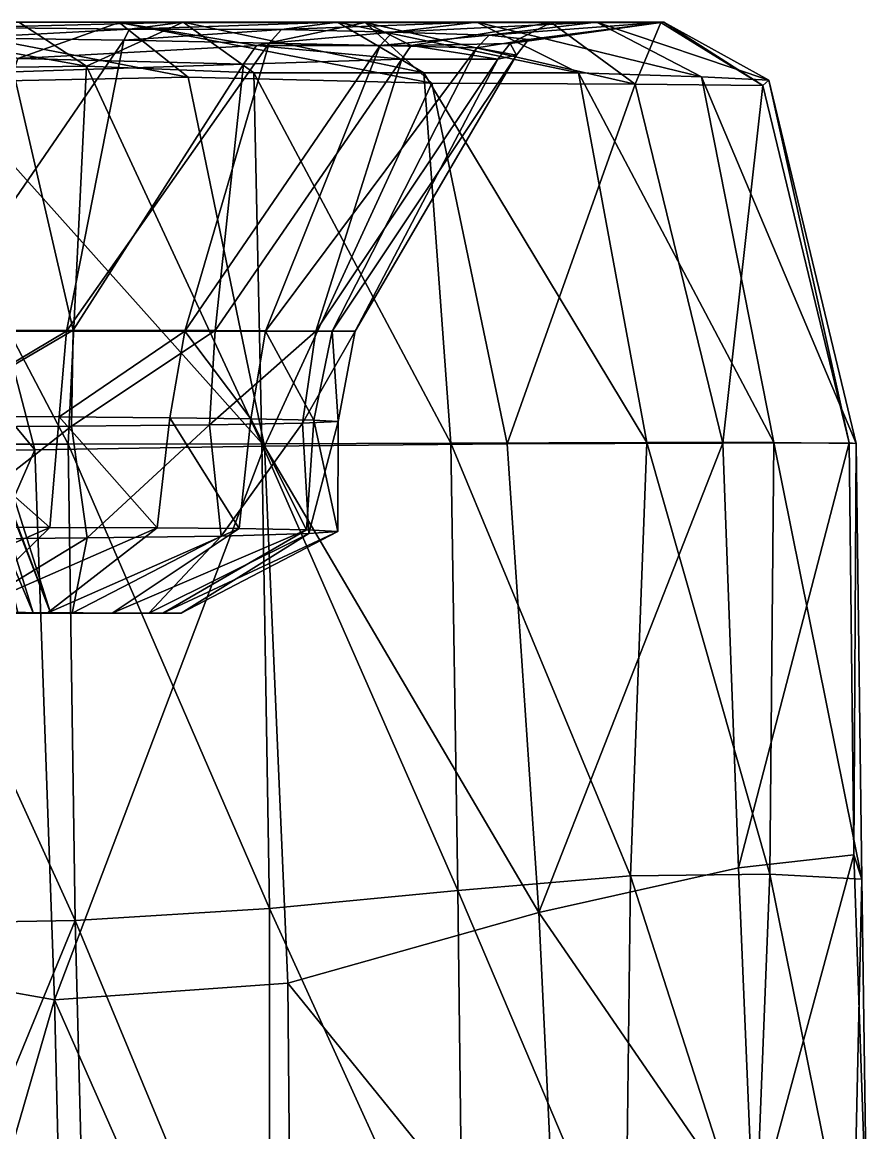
# Model space of a CAD drawing. Extents: x -4.77 to 4.77, y -2.48 to 3.3.
# Drawn here: x -0.8459 to -0.4746, y 2.5023 to 2.9903 of the extents above; entities that cross this region are included whole.
import ezdxf

# ---------------------------------------------------------------- set-up
doc = ezdxf.new("R2010")
doc.units = 0

msp = doc.modelspace()

# ---------------------------------------------------------------- linework, layer by layer
for points in [[(-0.92594, 2.99027, 0.70246), (-0.81772, 2.97097, 0.71007), (-0.84742, 2.99029, 0.66566)], [(-0.92594, 2.99027, -0.70246), (-0.84742, 2.99029, -0.66566), (-0.81772, 2.97097, -0.71007)], [(-0.92594, 2.99027, 0.70246), (-0.9124, 2.96965, 0.75297), (-0.81772, 2.97097, 0.71007)], [(-0.92594, 2.99027, -0.70246), (-0.81772, 2.97097, -0.71007), (-0.9124, 2.96965, -0.75297)], [(-0.89867, 2.99028, -0.31646), (-0.84779, 2.97435, -0.20897), (-0.80337, 2.99025, -0.25134)], [(-0.89867, 2.99028, -0.31646), (-0.77303, 2.96616, -0.29006), (-0.88255, 2.96397, -0.37739)], [(-0.89867, 2.99028, -0.31646), (-0.80337, 2.99025, -0.25134), (-0.77303, 2.96616, -0.29006)], [(-0.89867, 2.99028, 0.31646), (-0.80337, 2.99025, 0.25134), (-0.84779, 2.97435, 0.20897)], [(-0.89867, 2.99028, 0.31646), (-0.88255, 2.96397, 0.37739), (-0.77303, 2.96616, 0.29006)], [(-0.89867, 2.99028, 0.31646), (-0.77303, 2.96616, 0.29006), (-0.80337, 2.99025, 0.25134)], [(-0.87119, 2.98342, 0.60844), (-0.86794, 2.98796, 0.61835), (-0.79872, 2.98728, 0.56906)], [(-0.87119, 2.98342, -0.60844), (-0.79872, 2.98728, -0.56906), (-0.86794, 2.98796, -0.61835)], [(-0.87119, 2.98342, 0.60844), (-0.79872, 2.98728, 0.56906), (-0.80128, 2.98239, 0.56033)], [(-0.87119, 2.98342, -0.60844), (-0.80128, 2.98239, -0.56033), (-0.79872, 2.98728, -0.56906)], [(-0.77521, 2.99029, 0.61971), (-0.86794, 2.98796, 0.61835), (-0.84742, 2.99029, 0.66566)], [(-0.77521, 2.99029, 0.61971), (-0.79872, 2.98728, 0.56906), (-0.86794, 2.98796, 0.61835)], [(-0.77521, 2.99029, -0.61971), (-0.84742, 2.99029, -0.66566), (-0.86794, 2.98796, -0.61835)], [(-0.77521, 2.99029, -0.61971), (-0.86794, 2.98796, -0.61835), (-0.79872, 2.98728, -0.56906)], [(-0.80337, 2.99025, -0.25134), (-0.84779, 2.97435, -0.20897), (-0.74292, 2.98003, -0.12626)], [(-0.80337, 2.99025, 0.25134), (-0.74292, 2.98003, 0.12626), (-0.84779, 2.97435, 0.20897)], [(-0.77521, 2.99029, 0.61971), (-0.84742, 2.99029, 0.66566), (-0.81772, 2.97097, 0.71007)], [(-0.77521, 2.99029, -0.61971), (-0.81772, 2.97097, -0.71007), (-0.84742, 2.99029, -0.66566)], [(-0.77521, 2.99029, 0.61971), (-0.81772, 2.97097, 0.71007), (-0.74411, 2.96808, 0.66329)], [(-0.77521, 2.99029, -0.61971), (-0.74411, 2.96808, -0.66329), (-0.81772, 2.97097, -0.71007)], [(-0.80337, 2.99025, -0.25134), (-0.74292, 2.98003, -0.12626), (-0.69522, 2.99023, -0.16117)], [(-0.80337, 2.99025, -0.25134), (-0.66579, 2.96347, -0.19509), (-0.77303, 2.96616, -0.29006)], [(-0.80337, 2.99025, -0.25134), (-0.69522, 2.99023, -0.16117), (-0.66579, 2.96347, -0.19509)], [(-0.80337, 2.99025, 0.25134), (-0.69522, 2.99023, 0.16117), (-0.74292, 2.98003, 0.12626)], [(-0.80337, 2.99025, 0.25134), (-0.77303, 2.96616, 0.29006), (-0.66579, 2.96347, 0.19509)], [(-0.80337, 2.99025, 0.25134), (-0.66579, 2.96347, 0.19509), (-0.69522, 2.99023, 0.16117)], [(-0.80128, 2.98239, 0.56033), (-0.79872, 2.98728, 0.56906), (-0.73189, 2.98714, 0.50409)], [(-0.80128, 2.98239, -0.56033), (-0.73189, 2.98714, -0.50409), (-0.79872, 2.98728, -0.56906)], [(-0.80128, 2.98239, 0.56033), (-0.73189, 2.98714, 0.50409), (-0.73742, 2.98103, 0.49646)], [(-0.80128, 2.98239, -0.56033), (-0.73742, 2.98103, -0.49646), (-0.73189, 2.98714, -0.50409)], [(-0.70731, 2.99031, 0.55206), (-0.79872, 2.98728, 0.56906), (-0.77521, 2.99029, 0.61971)], [(-0.70731, 2.99031, 0.55206), (-0.73189, 2.98714, 0.50409), (-0.79872, 2.98728, 0.56906)], [(-0.70731, 2.99031, -0.55206), (-0.77521, 2.99029, -0.61971), (-0.79872, 2.98728, -0.56906)], [(-0.70731, 2.99031, -0.55206), (-0.79872, 2.98728, -0.56906), (-0.73189, 2.98714, -0.50409)], [(-0.77521, 2.99029, 0.61971), (-0.66941, 2.96808, 0.59461), (-0.70731, 2.99031, 0.55206)], [(-0.77521, 2.99029, -0.61971), (-0.70731, 2.99031, -0.55206), (-0.66941, 2.96808, -0.59461)], [(-0.77521, 2.99029, 0.61971), (-0.74411, 2.96808, 0.66329), (-0.66941, 2.96808, 0.59461)], [(-0.77521, 2.99029, -0.61971), (-0.66941, 2.96808, -0.59461), (-0.74411, 2.96808, -0.66329)], [(-0.69522, 2.99023, -0.16117), (-0.74292, 2.98003, -0.12626), (-0.67497, 2.98002, -0.02537)], [(-0.69522, 2.99023, 0.16117), (-0.67497, 2.98002, 0.02537), (-0.74292, 2.98003, 0.12626)], [(-0.73742, 2.98103, 0.49646), (-0.73189, 2.98714, 0.50409), (-0.68306, 2.986, 0.43108)], [(-0.73742, 2.98103, -0.49646), (-0.68306, 2.986, -0.43108), (-0.73189, 2.98714, -0.50409)], [(-0.64601, 2.9903, 0.47357), (-0.73189, 2.98714, 0.50409), (-0.70731, 2.99031, 0.55206)], [(-0.64601, 2.9903, -0.47357), (-0.70731, 2.99031, -0.55206), (-0.73189, 2.98714, -0.50409)], [(-0.64601, 2.9903, 0.47357), (-0.68306, 2.986, 0.43108), (-0.73189, 2.98714, 0.50409)], [(-0.64601, 2.9903, -0.47357), (-0.73189, 2.98714, -0.50409), (-0.68306, 2.986, -0.43108)], [(-0.70731, 2.99031, 0.55206), (-0.60131, 2.96802, 0.50371), (-0.64601, 2.9903, 0.47357)], [(-0.70731, 2.99031, 0.55206), (-0.66941, 2.96808, 0.59461), (-0.60131, 2.96802, 0.50371)], [(-0.70731, 2.99031, -0.55206), (-0.64601, 2.9903, -0.47357), (-0.60131, 2.96802, -0.50371)], [(-0.70731, 2.99031, -0.55206), (-0.60131, 2.96802, -0.50371), (-0.66941, 2.96808, -0.59461)], [(-0.69522, 2.99023, -0.16117), (-0.67497, 2.98002, -0.02537), (-0.61331, 2.99023, -0.04236)], [(-0.69522, 2.99023, -0.16117), (-0.5764, 2.9631, -0.06456), (-0.66579, 2.96347, -0.19509)], [(-0.69522, 2.99023, -0.16117), (-0.61331, 2.99023, -0.04236), (-0.5764, 2.9631, -0.06456)], [(-0.69522, 2.99023, 0.16117), (-0.61331, 2.99023, 0.04236), (-0.67497, 2.98002, 0.02537)], [(-0.69522, 2.99023, 0.16117), (-0.66579, 2.96347, 0.19509), (-0.5764, 2.9631, 0.06456)], [(-0.69522, 2.99023, 0.16117), (-0.5764, 2.9631, 0.06456), (-0.61331, 2.99023, 0.04236)], [(-0.59346, 2.9903, 0.3683), (-0.68306, 2.986, 0.43108), (-0.64601, 2.9903, 0.47357)], [(-0.59346, 2.9903, 0.3683), (-0.64057, 2.98466, 0.32922), (-0.68306, 2.986, 0.43108)], [(-0.59346, 2.9903, -0.3683), (-0.64601, 2.9903, -0.47357), (-0.68306, 2.986, -0.43108)], [(-0.59346, 2.9903, -0.3683), (-0.68306, 2.986, -0.43108), (-0.64057, 2.98466, -0.32922)], [(-0.61331, 2.99023, -0.04236), (-0.67497, 2.98002, -0.02537), (-0.63145, 2.9809, 0.10346)], [(-0.61331, 2.99023, 0.04236), (-0.63145, 2.9809, -0.10346), (-0.67497, 2.98002, 0.02537)], [(-0.64601, 2.9903, 0.47357), (-0.54731, 2.96625, 0.39011), (-0.59346, 2.9903, 0.3683)], [(-0.64601, 2.9903, 0.47357), (-0.60131, 2.96802, 0.50371), (-0.54731, 2.96625, 0.39011)], [(-0.64601, 2.9903, -0.47357), (-0.59346, 2.9903, -0.3683), (-0.54731, 2.96625, -0.39011)], [(-0.64601, 2.9903, -0.47357), (-0.54731, 2.96625, -0.39011), (-0.60131, 2.96802, -0.50371)], [(-0.56378, 2.99028, 0.24792), (-0.64057, 2.98466, 0.32922), (-0.59346, 2.9903, 0.3683)], [(-0.56378, 2.99028, -0.24792), (-0.59346, 2.9903, -0.3683), (-0.64057, 2.98466, -0.32922)], [(-0.56378, 2.99028, 0.24792), (-0.62332, 2.98266, 0.22208), (-0.64057, 2.98466, 0.32922)], [(-0.56378, 2.99028, -0.24792), (-0.64057, 2.98466, -0.32922), (-0.62332, 2.98266, -0.22208)], [(-0.61331, 2.99023, -0.04236), (-0.63145, 2.9809, 0.10346), (-0.56518, 2.99024, 0.11295)], [(-0.56518, 2.99024, 0.11295), (-0.63145, 2.9809, 0.10346), (-0.62332, 2.98266, 0.22208)], [(-0.61331, 2.99023, 0.04236), (-0.56518, 2.99024, -0.11295), (-0.63145, 2.9809, -0.10346)], [(-0.56518, 2.99024, -0.11295), (-0.62332, 2.98266, -0.22208), (-0.63145, 2.9809, -0.10346)], [(-0.56518, 2.99024, 0.11295), (-0.62332, 2.98266, 0.22208), (-0.56378, 2.99028, 0.24792)], [(-0.56518, 2.99024, -0.11295), (-0.56378, 2.99028, -0.24792), (-0.62332, 2.98266, -0.22208)], [(-0.56518, 2.99024, 0.11295), (-0.5764, 2.9631, -0.06456), (-0.61331, 2.99023, -0.04236)], [(-0.56518, 2.99024, -0.11295), (-0.61331, 2.99023, 0.04236), (-0.5764, 2.9631, 0.06456)], [(-0.59346, 2.9903, 0.3683), (-0.51771, 2.96478, 0.25743), (-0.56378, 2.99028, 0.24792)], [(-0.59346, 2.9903, 0.3683), (-0.54731, 2.96625, 0.39011), (-0.51771, 2.96478, 0.25743)], [(-0.59346, 2.9903, -0.3683), (-0.56378, 2.99028, -0.24792), (-0.51771, 2.96478, -0.25743)], [(-0.59346, 2.9903, -0.3683), (-0.51771, 2.96478, -0.25743), (-0.54731, 2.96625, -0.39011)], [(-0.56518, 2.99024, 0.11295), (-0.52038, 2.96247, 0.11166), (-0.5764, 2.9631, -0.06456)], [(-0.56518, 2.99024, -0.11295), (-0.5764, 2.9631, 0.06456), (-0.52038, 2.96247, -0.11166)], [(-0.56378, 2.99028, 0.24792), (-0.52038, 2.96247, 0.11166), (-0.56518, 2.99024, 0.11295)], [(-0.56378, 2.99028, -0.24792), (-0.56518, 2.99024, -0.11295), (-0.52038, 2.96247, -0.11166)], [(-0.56378, 2.99028, 0.24792), (-0.51771, 2.96478, 0.25743), (-0.52038, 2.96247, 0.11166)], [(-0.56378, 2.99028, -0.24792), (-0.52038, 2.96247, -0.11166), (-0.51771, 2.96478, -0.25743)], [(-0.80128, 2.98239, 0.56033), (-0.88907, 2.85462, 0.52914), (-0.87119, 2.98342, 0.60844)], [(-0.80128, 2.98239, -0.56033), (-0.87119, 2.98342, -0.60844), (-0.88907, 2.85462, -0.52914)], [(-0.80128, 2.98239, 0.56033), (-0.82646, 2.85462, 0.48065), (-0.88907, 2.85462, 0.52914)], [(-0.80128, 2.98239, -0.56033), (-0.88907, 2.85462, -0.52914), (-0.82646, 2.85462, -0.48065)], [(-0.73742, 2.98103, 0.49646), (-0.82646, 2.85462, 0.48065), (-0.80128, 2.98239, 0.56033)], [(-0.73742, 2.98103, -0.49646), (-0.80128, 2.98239, -0.56033), (-0.82646, 2.85462, -0.48065)], [(-0.73742, 2.98103, 0.49646), (-0.68306, 2.986, 0.43108), (-0.6885, 2.98002, 0.42594)], [(-0.73742, 2.98103, -0.49646), (-0.6885, 2.98002, -0.42594), (-0.68306, 2.986, -0.43108)], [(-0.6885, 2.98002, 0.42594), (-0.68306, 2.986, 0.43108), (-0.64057, 2.98466, 0.32922)], [(-0.6885, 2.98002, -0.42594), (-0.64057, 2.98466, -0.32922), (-0.68306, 2.986, -0.43108)], [(-0.6885, 2.98002, 0.42594), (-0.64057, 2.98466, 0.32922), (-0.64612, 2.97906, 0.32743)], [(-0.6885, 2.98002, -0.42594), (-0.64612, 2.97906, -0.32743), (-0.64057, 2.98466, -0.32922)], [(-0.64612, 2.97906, 0.32743), (-0.64057, 2.98466, 0.32922), (-0.62332, 2.98266, 0.22208)], [(-0.64612, 2.97906, -0.32743), (-0.62332, 2.98266, -0.22208), (-0.64057, 2.98466, -0.32922)], [(-0.64612, 2.97906, 0.32743), (-0.62332, 2.98266, 0.22208), (-0.62856, 2.97583, 0.2194)], [(-0.64612, 2.97906, -0.32743), (-0.62856, 2.97583, -0.2194), (-0.62332, 2.98266, -0.22208)], [(-0.62856, 2.97583, 0.2194), (-0.62332, 2.98266, 0.22208), (-0.63145, 2.9809, 0.10346)], [(-0.62856, 2.97583, -0.2194), (-0.63145, 2.9809, -0.10346), (-0.62332, 2.98266, -0.22208)], [(-0.74869, 2.97182, -0.12595), (-0.74292, 2.98003, -0.12626), (-0.84779, 2.97435, -0.20897)], [(-0.74869, 2.97182, 0.12595), (-0.84779, 2.97435, 0.20897), (-0.74292, 2.98003, 0.12626)], [(-0.73742, 2.98103, 0.49646), (-0.77448, 2.85462, 0.42055), (-0.82646, 2.85462, 0.48065)], [(-0.73742, 2.98103, -0.49646), (-0.82646, 2.85462, -0.48065), (-0.77448, 2.85462, -0.42055)], [(-0.6885, 2.98002, 0.42594), (-0.77448, 2.85462, 0.42055), (-0.73742, 2.98103, 0.49646)], [(-0.6885, 2.98002, -0.42594), (-0.73742, 2.98103, -0.49646), (-0.77448, 2.85462, -0.42055)], [(-0.6885, 2.98002, 0.42594), (-0.73894, 2.85462, 0.35997), (-0.77448, 2.85462, 0.42055)], [(-0.6885, 2.98002, -0.42594), (-0.77448, 2.85462, -0.42055), (-0.73894, 2.85462, -0.35997)], [(-0.679, 2.97405, -0.02517), (-0.74292, 2.98003, -0.12626), (-0.74869, 2.97182, -0.12595)], [(-0.679, 2.97405, 0.02517), (-0.74869, 2.97182, 0.12595), (-0.74292, 2.98003, 0.12626)], [(-0.679, 2.97405, -0.02517), (-0.67497, 2.98002, -0.02537), (-0.74292, 2.98003, -0.12626)], [(-0.679, 2.97405, 0.02517), (-0.74292, 2.98003, 0.12626), (-0.67497, 2.98002, 0.02537)], [(-0.64612, 2.97906, 0.32743), (-0.73894, 2.85462, 0.35997), (-0.6885, 2.98002, 0.42594)], [(-0.64612, 2.97906, -0.32743), (-0.6885, 2.98002, -0.42594), (-0.73894, 2.85462, -0.35997)], [(-0.64612, 2.97906, 0.32743), (-0.70961, 2.85461, 0.2759), (-0.73894, 2.85462, 0.35997)], [(-0.64612, 2.97906, -0.32743), (-0.73894, 2.85462, -0.35997), (-0.70961, 2.85461, -0.2759)], [(-0.62856, 2.97583, 0.2194), (-0.70961, 2.85461, 0.2759), (-0.64612, 2.97906, 0.32743)], [(-0.62856, 2.97583, -0.2194), (-0.64612, 2.97906, -0.32743), (-0.70961, 2.85461, -0.2759)], [(-0.63683, 2.97405, 0.10103), (-0.67497, 2.98002, -0.02537), (-0.679, 2.97405, -0.02517)], [(-0.63683, 2.97405, -0.10103), (-0.679, 2.97405, 0.02517), (-0.67497, 2.98002, 0.02537)], [(-0.63683, 2.97405, 0.10103), (-0.63145, 2.9809, 0.10346), (-0.67497, 2.98002, -0.02537)], [(-0.63683, 2.97405, -0.10103), (-0.67497, 2.98002, 0.02537), (-0.63145, 2.9809, -0.10346)], [(-0.62856, 2.97583, 0.2194), (-0.63145, 2.9809, 0.10346), (-0.63683, 2.97405, 0.10103)], [(-0.62856, 2.97583, -0.2194), (-0.63683, 2.97405, -0.10103), (-0.63145, 2.9809, -0.10346)], [(-0.74869, 2.97182, -0.12595), (-0.84779, 2.97435, -0.20897), (-0.8498, 2.96845, -0.20731)], [(-0.74869, 2.97182, 0.12595), (-0.8498, 2.96845, 0.20731), (-0.84779, 2.97435, 0.20897)], [(-0.74869, 2.97182, -0.12595), (-0.76111, 2.85489, -0.02272), (-0.679, 2.97405, -0.02517)], [(-0.679, 2.97405, -0.02517), (-0.76111, 2.85489, -0.02272), (-0.71686, 2.85461, 0.07281)], [(-0.74869, 2.97182, 0.12595), (-0.679, 2.97405, 0.02517), (-0.76111, 2.85489, 0.02272)], [(-0.679, 2.97405, 0.02517), (-0.71686, 2.85461, -0.07281), (-0.76111, 2.85489, 0.02272)], [(-0.679, 2.97405, -0.02517), (-0.71686, 2.85461, 0.07281), (-0.63683, 2.97405, 0.10103)], [(-0.63683, 2.97405, 0.10103), (-0.71686, 2.85461, 0.07281), (-0.69957, 2.85461, 0.17613)], [(-0.679, 2.97405, 0.02517), (-0.63683, 2.97405, -0.10103), (-0.71686, 2.85461, -0.07281)], [(-0.63683, 2.97405, -0.10103), (-0.69957, 2.85461, -0.17613), (-0.71686, 2.85461, -0.07281)], [(-0.62856, 2.97583, 0.2194), (-0.69957, 2.85461, 0.17613), (-0.70961, 2.85461, 0.2759)], [(-0.62856, 2.97583, -0.2194), (-0.70961, 2.85461, -0.2759), (-0.69957, 2.85461, -0.17613)], [(-0.63683, 2.97405, 0.10103), (-0.69957, 2.85461, 0.17613), (-0.62856, 2.97583, 0.2194)], [(-0.63683, 2.97405, -0.10103), (-0.62856, 2.97583, -0.2194), (-0.69957, 2.85461, -0.17613)], [(-0.82567, 2.80493, 0.7622), (-0.9124, 2.96965, 0.75297), (-0.91808, 2.80488, 0.7989)], [(-0.82567, 2.80493, -0.7622), (-0.91808, 2.80488, -0.7989), (-0.9124, 2.96965, -0.75297)], [(-0.82567, 2.80493, 0.7622), (-0.81772, 2.97097, 0.71007), (-0.9124, 2.96965, 0.75297)], [(-0.82567, 2.80493, -0.7622), (-0.9124, 2.96965, -0.75297), (-0.81772, 2.97097, -0.71007)], [(-0.8498, 2.96845, -0.20731), (-0.90164, 2.85462, -0.15736), (-0.82346, 2.85493, -0.099)], [(-0.8498, 2.96845, 0.20731), (-0.82346, 2.85493, 0.099), (-0.90164, 2.85462, 0.15736)], [(-0.8498, 2.96845, -0.20731), (-0.82346, 2.85493, -0.099), (-0.74869, 2.97182, -0.12595)], [(-0.8498, 2.96845, 0.20731), (-0.74869, 2.97182, 0.12595), (-0.82346, 2.85493, 0.099)], [(-0.74052, 2.80507, 0.71156), (-0.81772, 2.97097, 0.71007), (-0.82567, 2.80493, 0.7622)], [(-0.74052, 2.80507, -0.71156), (-0.82567, 2.80493, -0.7622), (-0.81772, 2.97097, -0.71007)], [(-0.74869, 2.97182, -0.12595), (-0.82346, 2.85493, -0.099), (-0.76111, 2.85489, -0.02272)], [(-0.74869, 2.97182, 0.12595), (-0.76111, 2.85489, 0.02272), (-0.82346, 2.85493, 0.099)], [(-0.74052, 2.80507, 0.71156), (-0.74411, 2.96808, 0.66329), (-0.81772, 2.97097, 0.71007)], [(-0.74052, 2.80507, -0.71156), (-0.81772, 2.97097, -0.71007), (-0.74411, 2.96808, -0.66329)], [(-0.65751, 2.80532, 0.64129), (-0.74411, 2.96808, 0.66329), (-0.74052, 2.80507, 0.71156)], [(-0.65751, 2.80532, 0.64129), (-0.66941, 2.96808, 0.59461), (-0.74411, 2.96808, 0.66329)], [(-0.65751, 2.80532, -0.64129), (-0.74052, 2.80507, -0.71156), (-0.74411, 2.96808, -0.66329)], [(-0.65751, 2.80532, -0.64129), (-0.74411, 2.96808, -0.66329), (-0.66941, 2.96808, -0.59461)], [(-0.57132, 2.80569, 0.53266), (-0.66941, 2.96808, 0.59461), (-0.65751, 2.80532, 0.64129)], [(-0.57132, 2.80569, 0.53266), (-0.60131, 2.96802, 0.50371), (-0.66941, 2.96808, 0.59461)], [(-0.57132, 2.80569, -0.53266), (-0.65751, 2.80532, -0.64129), (-0.66941, 2.96808, -0.59461)], [(-0.57132, 2.80569, -0.53266), (-0.66941, 2.96808, -0.59461), (-0.60131, 2.96802, -0.50371)], [(-0.51553, 2.80559, 0.42004), (-0.60131, 2.96802, 0.50371), (-0.57132, 2.80569, 0.53266)], [(-0.51553, 2.80559, 0.42004), (-0.54731, 2.96625, 0.39011), (-0.60131, 2.96802, 0.50371)], [(-0.51553, 2.80559, -0.42004), (-0.57132, 2.80569, -0.53266), (-0.60131, 2.96802, -0.50371)], [(-0.51553, 2.80559, -0.42004), (-0.60131, 2.96802, -0.50371), (-0.54731, 2.96625, -0.39011)], [(-0.84045, 2.8024, -0.42442), (-0.97182, 2.9614, -0.43608), (-0.88255, 2.96397, -0.37739)], [(-0.84045, 2.8024, 0.42442), (-0.88255, 2.96397, 0.37739), (-0.97182, 2.9614, 0.43608)], [(-0.88255, 2.96397, -0.37739), (-0.77303, 2.96616, -0.29006), (-0.73946, 2.80405, -0.32282)], [(-0.88255, 2.96397, 0.37739), (-0.73946, 2.80405, 0.32282), (-0.77303, 2.96616, 0.29006)], [(-0.88255, 2.96397, -0.37739), (-0.73946, 2.80405, -0.32282), (-0.84045, 2.8024, -0.42442)], [(-0.88255, 2.96397, 0.37739), (-0.84045, 2.8024, 0.42442), (-0.73946, 2.80405, 0.32282)], [(-0.73946, 2.80405, -0.32282), (-0.77303, 2.96616, -0.29006), (-0.66579, 2.96347, -0.19509)], [(-0.73946, 2.80405, 0.32282), (-0.66579, 2.96347, 0.19509), (-0.77303, 2.96616, 0.29006)], [(-0.73946, 2.80405, -0.32282), (-0.66579, 2.96347, -0.19509), (-0.63273, 2.80509, -0.21647)], [(-0.73946, 2.80405, 0.32282), (-0.63273, 2.80509, 0.21647), (-0.66579, 2.96347, 0.19509)], [(-0.63273, 2.80509, -0.21647), (-0.66579, 2.96347, -0.19509), (-0.5764, 2.9631, -0.06456)], [(-0.63273, 2.80509, 0.21647), (-0.5764, 2.9631, 0.06456), (-0.66579, 2.96347, 0.19509)], [(-0.63273, 2.80509, -0.21647), (-0.5764, 2.9631, -0.06456), (-0.53787, 2.80531, -0.07387)], [(-0.63273, 2.80509, 0.21647), (-0.53787, 2.80531, 0.07387), (-0.5764, 2.9631, 0.06456)], [(-0.53787, 2.80531, -0.07387), (-0.5764, 2.9631, -0.06456), (-0.52038, 2.96247, 0.11166)], [(-0.53787, 2.80531, 0.07387), (-0.52038, 2.96247, -0.11166), (-0.5764, 2.9631, 0.06456)], [(-0.47931, 2.80525, 0.26932), (-0.54731, 2.96625, 0.39011), (-0.51553, 2.80559, 0.42004)], [(-0.47931, 2.80525, 0.26932), (-0.51771, 2.96478, 0.25743), (-0.54731, 2.96625, 0.39011)], [(-0.47931, 2.80525, -0.26932), (-0.51553, 2.80559, -0.42004), (-0.54731, 2.96625, -0.39011)], [(-0.47931, 2.80525, -0.26932), (-0.54731, 2.96625, -0.39011), (-0.51771, 2.96478, -0.25743)], [(-0.53787, 2.80531, -0.07387), (-0.52038, 2.96247, 0.11166), (-0.48229, 2.80552, 0.10639)], [(-0.53787, 2.80531, 0.07387), (-0.48229, 2.80552, -0.10639), (-0.52038, 2.96247, -0.11166)], [(-0.48229, 2.80552, 0.10639), (-0.52038, 2.96247, 0.11166), (-0.51771, 2.96478, 0.25743)], [(-0.48229, 2.80552, -0.10639), (-0.51771, 2.96478, -0.25743), (-0.52038, 2.96247, -0.11166)], [(-0.48229, 2.80552, 0.10639), (-0.51771, 2.96478, 0.25743), (-0.47931, 2.80525, 0.26932)], [(-0.48229, 2.80552, -0.10639), (-0.47931, 2.80525, -0.26932), (-0.51771, 2.96478, -0.25743)], [(-0.84045, 2.8024, -0.42442), (-0.93737, 2.80087, -0.51023), (-0.97182, 2.9614, -0.43608)], [(-0.84045, 2.8024, 0.42442), (-0.97182, 2.9614, 0.43608), (-0.93737, 2.80087, 0.51023)], [(-0.89631, 2.81233, -0.1448), (-0.82346, 2.85493, -0.099), (-0.90164, 2.85462, -0.15736)], [(-0.89631, 2.81233, 0.1448), (-0.90164, 2.85462, 0.15736), (-0.82346, 2.85493, 0.099)], [(-0.89631, 2.81233, -0.1448), (-0.82427, 2.8128, -0.08915), (-0.82346, 2.85493, -0.099)], [(-0.89631, 2.81233, 0.1448), (-0.82346, 2.85493, 0.099), (-0.82427, 2.8128, 0.08915)], [(-0.82427, 2.8128, -0.08915), (-0.76111, 2.85489, -0.02272), (-0.82346, 2.85493, -0.099)], [(-0.82427, 2.8128, 0.08915), (-0.82346, 2.85493, 0.099), (-0.76111, 2.85489, 0.02272)], [(-0.82427, 2.8128, -0.08915), (-0.76358, 2.81342, -0.0129), (-0.76111, 2.85489, -0.02272)], [(-0.82427, 2.8128, 0.08915), (-0.76111, 2.85489, 0.02272), (-0.76358, 2.81342, 0.0129)], [(-0.76358, 2.81342, -0.0129), (-0.71686, 2.85461, 0.07281), (-0.76111, 2.85489, -0.02272)], [(-0.76358, 2.81342, 0.0129), (-0.76111, 2.85489, 0.02272), (-0.71686, 2.85461, -0.07281)], [(-0.88928, 2.81714, 0.51973), (-0.82646, 2.85462, 0.48065), (-0.82972, 2.81685, 0.47362)], [(-0.88928, 2.81714, 0.51973), (-0.88907, 2.85462, 0.52914), (-0.82646, 2.85462, 0.48065)], [(-0.88928, 2.81714, -0.51973), (-0.82972, 2.81685, -0.47362), (-0.82646, 2.85462, -0.48065)], [(-0.88928, 2.81714, -0.51973), (-0.82646, 2.85462, -0.48065), (-0.88907, 2.85462, -0.52914)], [(-0.82972, 2.81685, 0.47362), (-0.77448, 2.85462, 0.42055), (-0.78104, 2.81643, 0.41819)], [(-0.82972, 2.81685, 0.47362), (-0.82646, 2.85462, 0.48065), (-0.77448, 2.85462, 0.42055)], [(-0.82972, 2.81685, -0.47362), (-0.78104, 2.81643, -0.41819), (-0.77448, 2.85462, -0.42055)], [(-0.82972, 2.81685, -0.47362), (-0.77448, 2.85462, -0.42055), (-0.82646, 2.85462, -0.48065)], [(-0.74549, 2.81599, 0.35854), (-0.78104, 2.81643, 0.41819), (-0.77448, 2.85462, 0.42055)], [(-0.74549, 2.81599, -0.35854), (-0.77448, 2.85462, -0.42055), (-0.78104, 2.81643, -0.41819)], [(-0.74549, 2.81599, 0.35854), (-0.77448, 2.85462, 0.42055), (-0.73894, 2.85462, 0.35997)], [(-0.74549, 2.81599, -0.35854), (-0.73894, 2.85462, -0.35997), (-0.77448, 2.85462, -0.42055)], [(-0.76358, 2.81342, -0.0129), (-0.72274, 2.81415, 0.07958), (-0.71686, 2.85461, 0.07281)], [(-0.76358, 2.81342, 0.0129), (-0.71686, 2.85461, -0.07281), (-0.72274, 2.81415, -0.07958)], [(-0.71769, 2.81547, 0.28041), (-0.74549, 2.81599, 0.35854), (-0.73894, 2.85462, 0.35997)], [(-0.71769, 2.81547, -0.28041), (-0.73894, 2.85462, -0.35997), (-0.74549, 2.81599, -0.35854)], [(-0.71769, 2.81547, 0.28041), (-0.73894, 2.85462, 0.35997), (-0.70961, 2.85461, 0.2759)], [(-0.71769, 2.81547, -0.28041), (-0.70961, 2.85461, -0.2759), (-0.73894, 2.85462, -0.35997)], [(-0.72274, 2.81415, 0.07958), (-0.69957, 2.85461, 0.17613), (-0.71686, 2.85461, 0.07281)], [(-0.72274, 2.81415, 0.07958), (-0.70696, 2.81485, 0.18196), (-0.69957, 2.85461, 0.17613)], [(-0.72274, 2.81415, -0.07958), (-0.71686, 2.85461, -0.07281), (-0.69957, 2.85461, -0.17613)], [(-0.72274, 2.81415, -0.07958), (-0.69957, 2.85461, -0.17613), (-0.70696, 2.81485, -0.18196)], [(-0.70696, 2.81485, 0.18196), (-0.71769, 2.81547, 0.28041), (-0.70961, 2.85461, 0.2759)], [(-0.70696, 2.81485, -0.18196), (-0.70961, 2.85461, -0.2759), (-0.71769, 2.81547, -0.28041)], [(-0.70696, 2.81485, 0.18196), (-0.70961, 2.85461, 0.2759), (-0.69957, 2.85461, 0.17613)], [(-0.70696, 2.81485, -0.18196), (-0.69957, 2.85461, -0.17613), (-0.70961, 2.85461, -0.2759)], [(-0.88842, 2.8429, 0.28419), (-0.8411, 2.73071, 0.26148), (-0.87597, 2.8428, 0.24701)], [(-0.88842, 2.8429, 0.28419), (-0.85996, 2.7307, 0.31337), (-0.8411, 2.73071, 0.26148)], [(-0.88842, 2.8429, -0.28419), (-0.87597, 2.8428, -0.24701), (-0.8411, 2.73071, -0.26148)], [(-0.88842, 2.8429, -0.28419), (-0.8411, 2.73071, -0.26148), (-0.85996, 2.7307, -0.31337)], [(-0.87695, 2.84268, 0.13171), (-0.83343, 2.7308, 0.18913), (-0.84779, 2.73095, 0.11241)], [(-0.87695, 2.84268, 0.13171), (-0.86907, 2.84268, 0.1898), (-0.83343, 2.7308, 0.18913)], [(-0.87695, 2.84268, -0.13171), (-0.84779, 2.73095, -0.11241), (-0.83343, 2.7308, -0.18913)], [(-0.87695, 2.84268, -0.13171), (-0.83343, 2.7308, -0.18913), (-0.86907, 2.84268, -0.1898)], [(-0.87597, 2.8428, 0.24701), (-0.83343, 2.7308, 0.18913), (-0.86907, 2.84268, 0.1898)], [(-0.87597, 2.8428, 0.24701), (-0.8411, 2.73071, 0.26148), (-0.83343, 2.7308, 0.18913)], [(-0.87597, 2.8428, -0.24701), (-0.86907, 2.84268, -0.1898), (-0.83343, 2.7308, -0.18913)], [(-0.87597, 2.8428, -0.24701), (-0.83343, 2.7308, -0.18913), (-0.8411, 2.73071, -0.26148)], [(-0.88928, 2.81714, 0.51973), (-0.83385, 2.76835, 0.47729), (-0.89199, 2.76847, 0.52127)], [(-0.88928, 2.81714, -0.51973), (-0.89199, 2.76847, -0.52127), (-0.83385, 2.76835, -0.47729)], [(-0.88928, 2.81714, 0.51973), (-0.82972, 2.81685, 0.47362), (-0.83385, 2.76835, 0.47729)], [(-0.88928, 2.81714, -0.51973), (-0.83385, 2.76835, -0.47729), (-0.82972, 2.81685, -0.47362)], [(-0.82972, 2.81685, 0.47362), (-0.7866, 2.76813, 0.42551), (-0.83385, 2.76835, 0.47729)], [(-0.82972, 2.81685, -0.47362), (-0.83385, 2.76835, -0.47729), (-0.7866, 2.76813, -0.42551)], [(-0.82972, 2.81685, 0.47362), (-0.78104, 2.81643, 0.41819), (-0.7866, 2.76813, 0.42551)], [(-0.82972, 2.81685, -0.47362), (-0.7866, 2.76813, -0.42551), (-0.78104, 2.81643, -0.41819)], [(-0.78104, 2.81643, 0.41819), (-0.75051, 2.76779, 0.36837), (-0.7866, 2.76813, 0.42551)], [(-0.78104, 2.81643, -0.41819), (-0.7866, 2.76813, -0.42551), (-0.75051, 2.76779, -0.36837)], [(-0.78104, 2.81643, 0.41819), (-0.74549, 2.81599, 0.35854), (-0.75051, 2.76779, 0.36837)], [(-0.78104, 2.81643, -0.41819), (-0.75051, 2.76779, -0.36837), (-0.74549, 2.81599, -0.35854)], [(-0.74549, 2.81599, 0.35854), (-0.72095, 2.76725, 0.29248), (-0.75051, 2.76779, 0.36837)], [(-0.74549, 2.81599, -0.35854), (-0.75051, 2.76779, -0.36837), (-0.72095, 2.76725, -0.29248)], [(-0.74549, 2.81599, 0.35854), (-0.71769, 2.81547, 0.28041), (-0.72095, 2.76725, 0.29248)], [(-0.74549, 2.81599, -0.35854), (-0.72095, 2.76725, -0.29248), (-0.71769, 2.81547, -0.28041)], [(-0.82427, 2.8128, -0.08915), (-0.89631, 2.81233, -0.1448), (-0.88798, 2.76302, -0.13938)], [(-0.82427, 2.8128, 0.08915), (-0.88798, 2.76302, 0.13938), (-0.89631, 2.81233, 0.1448)], [(-0.82427, 2.8128, -0.08915), (-0.88798, 2.76302, -0.13938), (-0.81732, 2.76374, -0.08191)], [(-0.82427, 2.8128, 0.08915), (-0.81732, 2.76374, 0.08191), (-0.88798, 2.76302, 0.13938)], [(-0.76358, 2.81342, -0.0129), (-0.82427, 2.8128, -0.08915), (-0.81732, 2.76374, -0.08191)], [(-0.76358, 2.81342, 0.0129), (-0.81732, 2.76374, 0.08191), (-0.82427, 2.8128, 0.08915)], [(-0.76358, 2.81342, -0.0129), (-0.81732, 2.76374, -0.08191), (-0.75844, 2.7644, -0.00384)], [(-0.76358, 2.81342, 0.0129), (-0.75844, 2.7644, 0.00384), (-0.81732, 2.76374, 0.08191)], [(-0.72274, 2.81415, 0.07958), (-0.76358, 2.81342, -0.0129), (-0.75844, 2.7644, -0.00384)], [(-0.72274, 2.81415, -0.07958), (-0.75844, 2.7644, 0.00384), (-0.76358, 2.81342, 0.0129)], [(-0.72274, 2.81415, 0.07958), (-0.75844, 2.7644, -0.00384), (-0.71996, 2.76566, 0.09035)], [(-0.72274, 2.81415, -0.07958), (-0.71996, 2.76566, -0.09035), (-0.75844, 2.7644, 0.00384)], [(-0.70696, 2.81485, 0.18196), (-0.72274, 2.81415, 0.07958), (-0.71996, 2.76566, 0.09035)], [(-0.70696, 2.81485, -0.18196), (-0.71996, 2.76566, -0.09035), (-0.72274, 2.81415, -0.07958)], [(-0.71769, 2.81547, 0.28041), (-0.7071, 2.76646, 0.19405), (-0.72095, 2.76725, 0.29248)], [(-0.71769, 2.81547, -0.28041), (-0.72095, 2.76725, -0.29248), (-0.7071, 2.76646, -0.19405)], [(-0.70696, 2.81485, 0.18196), (-0.71996, 2.76566, 0.09035), (-0.7071, 2.76646, 0.19405)], [(-0.70696, 2.81485, -0.18196), (-0.7071, 2.76646, -0.19405), (-0.71996, 2.76566, -0.09035)], [(-0.71769, 2.81547, 0.28041), (-0.70696, 2.81485, 0.18196), (-0.7071, 2.76646, 0.19405)], [(-0.71769, 2.81547, -0.28041), (-0.7071, 2.76646, -0.19405), (-0.70696, 2.81485, -0.18196)], [(-0.93801, 2.57954, -0.51727), (-0.84045, 2.8024, -0.42442), (-0.83173, 2.56079, -0.42086)], [(-0.93801, 2.57954, -0.51727), (-0.93737, 2.80087, -0.51023), (-0.84045, 2.8024, -0.42442)], [(-0.93801, 2.57954, 0.51727), (-0.83173, 2.56079, 0.42086), (-0.84045, 2.8024, 0.42442)], [(-0.93801, 2.57954, 0.51727), (-0.84045, 2.8024, 0.42442), (-0.93737, 2.80087, 0.51023)], [(-0.82262, 2.59563, 0.76502), (-0.82567, 2.80493, 0.7622), (-0.91808, 2.80488, 0.7989)], [(-0.82262, 2.59563, -0.76502), (-0.91808, 2.80488, -0.7989), (-0.82567, 2.80493, -0.7622)], [(-0.82262, 2.59563, 0.76502), (-0.91808, 2.80488, 0.7989), (-0.91557, 2.59402, 0.80247)], [(-0.82262, 2.59563, -0.76502), (-0.91557, 2.59402, -0.80247), (-0.91808, 2.80488, -0.7989)], [(-0.83173, 2.56079, -0.42086), (-0.84045, 2.8024, -0.42442), (-0.73946, 2.80405, -0.32282)], [(-0.83173, 2.56079, 0.42086), (-0.73946, 2.80405, 0.32282), (-0.84045, 2.8024, 0.42442)], [(-0.83173, 2.56079, -0.42086), (-0.73946, 2.80405, -0.32282), (-0.72921, 2.56809, -0.31638)], [(-0.83173, 2.56079, 0.42086), (-0.72921, 2.56809, 0.31638), (-0.73946, 2.80405, 0.32282)], [(-0.73719, 2.60088, 0.7136), (-0.74052, 2.80507, 0.71156), (-0.82567, 2.80493, 0.7622)], [(-0.73719, 2.60088, -0.7136), (-0.82567, 2.80493, -0.7622), (-0.74052, 2.80507, -0.71156)], [(-0.73719, 2.60088, 0.7136), (-0.82567, 2.80493, 0.7622), (-0.82262, 2.59563, 0.76502)], [(-0.73719, 2.60088, -0.7136), (-0.82262, 2.59563, -0.76502), (-0.82567, 2.80493, -0.7622)], [(-0.65445, 2.60875, 0.64288), (-0.65751, 2.80532, 0.64129), (-0.74052, 2.80507, 0.71156)], [(-0.65445, 2.60875, -0.64288), (-0.74052, 2.80507, -0.71156), (-0.65751, 2.80532, -0.64129)], [(-0.65445, 2.60875, 0.64288), (-0.74052, 2.80507, 0.71156), (-0.73719, 2.60088, 0.7136)], [(-0.65445, 2.60875, -0.64288), (-0.73719, 2.60088, -0.7136), (-0.74052, 2.80507, -0.71156)], [(-0.61884, 2.59907, -0.20383), (-0.73946, 2.80405, -0.32282), (-0.63273, 2.80509, -0.21647)], [(-0.61884, 2.59907, 0.20383), (-0.63273, 2.80509, 0.21647), (-0.73946, 2.80405, 0.32282)], [(-0.61884, 2.59907, -0.20383), (-0.72921, 2.56809, -0.31638), (-0.73946, 2.80405, -0.32282)], [(-0.61884, 2.59907, 0.20383), (-0.73946, 2.80405, 0.32282), (-0.72921, 2.56809, 0.31638)], [(-0.57846, 2.61525, 0.54927), (-0.57132, 2.80569, 0.53266), (-0.65751, 2.80532, 0.64129)], [(-0.57846, 2.61525, -0.54927), (-0.65751, 2.80532, -0.64129), (-0.57132, 2.80569, -0.53266)], [(-0.57846, 2.61525, 0.54927), (-0.65751, 2.80532, 0.64129), (-0.65445, 2.60875, 0.64288)], [(-0.57846, 2.61525, -0.54927), (-0.65445, 2.60875, -0.64288), (-0.65751, 2.80532, -0.64129)], [(-0.61884, 2.59907, -0.20383), (-0.63273, 2.80509, -0.21647), (-0.53787, 2.80531, -0.07387)], [(-0.61884, 2.59907, 0.20383), (-0.53787, 2.80531, 0.07387), (-0.63273, 2.80509, 0.21647)], [(-0.61884, 2.59907, -0.20383), (-0.53787, 2.80531, -0.07387), (-0.53103, 2.61879, -0.06472)], [(-0.61884, 2.59907, 0.20383), (-0.53103, 2.61879, 0.06472), (-0.53787, 2.80531, 0.07387)], [(-0.51724, 2.61602, 0.43209), (-0.57132, 2.80569, 0.53266), (-0.57846, 2.61525, 0.54927)], [(-0.51724, 2.61602, -0.43209), (-0.57846, 2.61525, -0.54927), (-0.57132, 2.80569, -0.53266)], [(-0.51724, 2.61602, 0.43209), (-0.51553, 2.80559, 0.42004), (-0.57132, 2.80569, 0.53266)], [(-0.51724, 2.61602, -0.43209), (-0.57132, 2.80569, -0.53266), (-0.51553, 2.80559, -0.42004)], [(-0.53103, 2.61879, -0.06472), (-0.53787, 2.80531, -0.07387), (-0.48229, 2.80552, 0.10639)], [(-0.53103, 2.61879, 0.06472), (-0.48229, 2.80552, -0.10639), (-0.53787, 2.80531, 0.07387)], [(-0.53103, 2.61879, -0.06472), (-0.48229, 2.80552, 0.10639), (-0.48031, 2.62447, 0.10387)], [(-0.53103, 2.61879, 0.06472), (-0.48031, 2.62447, -0.10387), (-0.48229, 2.80552, -0.10639)], [(-0.47675, 2.61375, 0.26864), (-0.51553, 2.80559, 0.42004), (-0.51724, 2.61602, 0.43209)], [(-0.47675, 2.61375, -0.26864), (-0.51724, 2.61602, -0.43209), (-0.51553, 2.80559, -0.42004)], [(-0.47675, 2.61375, 0.26864), (-0.47931, 2.80525, 0.26932), (-0.51553, 2.80559, 0.42004)], [(-0.47675, 2.61375, -0.26864), (-0.51553, 2.80559, -0.42004), (-0.47931, 2.80525, -0.26932)], [(-0.48031, 2.62447, 0.10387), (-0.48229, 2.80552, 0.10639), (-0.47931, 2.80525, 0.26932)], [(-0.48031, 2.62447, -0.10387), (-0.47931, 2.80525, -0.26932), (-0.48229, 2.80552, -0.10639)], [(-0.48031, 2.62447, 0.10387), (-0.47931, 2.80525, 0.26932), (-0.47675, 2.61375, 0.26864)], [(-0.48031, 2.62447, -0.10387), (-0.47675, 2.61375, -0.26864), (-0.47931, 2.80525, -0.26932)], [(-0.92031, 2.7306, 0.45995), (-0.89199, 2.76847, 0.52127), (-0.83385, 2.76835, 0.47729)], [(-0.92031, 2.7306, -0.45995), (-0.83385, 2.76835, -0.47729), (-0.89199, 2.76847, -0.52127)], [(-0.92031, 2.7306, 0.45995), (-0.83385, 2.76835, 0.47729), (-0.87241, 2.73059, 0.42243)], [(-0.92031, 2.7306, -0.45995), (-0.87241, 2.73059, -0.42243), (-0.83385, 2.76835, -0.47729)], [(-0.87241, 2.73059, 0.42243), (-0.83385, 2.76835, 0.47729), (-0.7866, 2.76813, 0.42551)], [(-0.87241, 2.73059, -0.42243), (-0.7866, 2.76813, -0.42551), (-0.83385, 2.76835, -0.47729)], [(-0.87241, 2.73059, 0.42243), (-0.7866, 2.76813, 0.42551), (-0.83502, 2.73059, 0.38045)], [(-0.87241, 2.73059, -0.42243), (-0.83502, 2.73059, -0.38045), (-0.7866, 2.76813, -0.42551)], [(-0.83502, 2.73059, 0.38045), (-0.7866, 2.76813, 0.42551), (-0.75051, 2.76779, 0.36837)], [(-0.83502, 2.73059, -0.38045), (-0.75051, 2.76779, -0.36837), (-0.7866, 2.76813, -0.42551)], [(-0.83502, 2.73059, 0.38045), (-0.75051, 2.76779, 0.36837), (-0.80636, 2.73058, 0.33247)], [(-0.83502, 2.73059, -0.38045), (-0.80636, 2.73058, -0.33247), (-0.75051, 2.76779, -0.36837)], [(-0.80636, 2.73058, 0.33247), (-0.75051, 2.76779, 0.36837), (-0.72095, 2.76725, 0.29248)], [(-0.80636, 2.73058, -0.33247), (-0.72095, 2.76725, -0.29248), (-0.75051, 2.76779, -0.36837)], [(-0.80636, 2.73058, 0.33247), (-0.72095, 2.76725, 0.29248), (-0.78416, 2.73058, 0.26767)], [(-0.80636, 2.73058, -0.33247), (-0.78416, 2.73058, -0.26767), (-0.72095, 2.76725, -0.29248)], [(-0.78416, 2.73058, 0.26767), (-0.72095, 2.76725, 0.29248), (-0.7071, 2.76646, 0.19405)], [(-0.78416, 2.73058, -0.26767), (-0.7071, 2.76646, -0.19405), (-0.72095, 2.76725, -0.29248)], [(-0.87194, 2.73058, -0.03483), (-0.81732, 2.76374, -0.08191), (-0.88798, 2.76302, -0.13938)], [(-0.87194, 2.73058, 0.03483), (-0.88798, 2.76302, 0.13938), (-0.81732, 2.76374, 0.08191)], [(-0.82404, 2.73058, 0.02451), (-0.81732, 2.76374, -0.08191), (-0.87194, 2.73058, -0.03483)], [(-0.82404, 2.73058, -0.02451), (-0.87194, 2.73058, 0.03483), (-0.81732, 2.76374, 0.08191)], [(-0.79032, 2.73058, 0.09822), (-0.75844, 2.7644, -0.00384), (-0.82404, 2.73058, 0.02451)], [(-0.82404, 2.73058, 0.02451), (-0.75844, 2.7644, -0.00384), (-0.81732, 2.76374, -0.08191)], [(-0.79032, 2.73058, -0.09822), (-0.82404, 2.73058, -0.02451), (-0.75844, 2.7644, 0.00384)], [(-0.82404, 2.73058, -0.02451), (-0.81732, 2.76374, 0.08191), (-0.75844, 2.7644, 0.00384)], [(-0.77609, 2.73057, 0.18401), (-0.71996, 2.76566, 0.09035), (-0.79032, 2.73058, 0.09822)], [(-0.79032, 2.73058, 0.09822), (-0.71996, 2.76566, 0.09035), (-0.75844, 2.7644, -0.00384)], [(-0.77609, 2.73057, -0.18401), (-0.79032, 2.73058, -0.09822), (-0.71996, 2.76566, -0.09035)], [(-0.79032, 2.73058, -0.09822), (-0.75844, 2.7644, 0.00384), (-0.71996, 2.76566, -0.09035)], [(-0.78416, 2.73058, 0.26767), (-0.7071, 2.76646, 0.19405), (-0.77609, 2.73057, 0.18401)], [(-0.78416, 2.73058, -0.26767), (-0.77609, 2.73057, -0.18401), (-0.7071, 2.76646, -0.19405)], [(-0.77609, 2.73057, 0.18401), (-0.7071, 2.76646, 0.19405), (-0.71996, 2.76566, 0.09035)], [(-0.77609, 2.73057, -0.18401), (-0.71996, 2.76566, -0.09035), (-0.7071, 2.76646, -0.19405)], [(-0.82404, 2.73058, 0.02451), (-0.90819, 2.73183, 0.01513), (-0.87544, 2.73134, 0.05573)], [(-0.82404, 2.73058, 0.02451), (-0.87194, 2.73058, -0.03483), (-0.90819, 2.73183, 0.01513)], [(-0.82404, 2.73058, -0.02451), (-0.87544, 2.73134, -0.05573), (-0.90819, 2.73183, -0.01513)], [(-0.82404, 2.73058, -0.02451), (-0.90819, 2.73183, -0.01513), (-0.87194, 2.73058, 0.03483)], [(-0.83502, 2.73059, 0.38045), (-0.85996, 2.7307, 0.31337), (-0.88398, 2.73072, 0.35304)], [(-0.87241, 2.73059, 0.42243), (-0.83502, 2.73059, 0.38045), (-0.88398, 2.73072, 0.35304)], [(-0.83502, 2.73059, -0.38045), (-0.88398, 2.73072, -0.35304), (-0.85996, 2.7307, -0.31337)], [(-0.87241, 2.73059, -0.42243), (-0.88398, 2.73072, -0.35304), (-0.83502, 2.73059, -0.38045)], [(-0.82404, 2.73058, 0.02451), (-0.87544, 2.73134, 0.05573), (-0.84779, 2.73095, 0.11241)], [(-0.82404, 2.73058, -0.02451), (-0.84779, 2.73095, -0.11241), (-0.87544, 2.73134, -0.05573)], [(-0.80636, 2.73058, 0.33247), (-0.8411, 2.73071, 0.26148), (-0.85996, 2.7307, 0.31337)], [(-0.80636, 2.73058, -0.33247), (-0.85996, 2.7307, -0.31337), (-0.8411, 2.73071, -0.26148)], [(-0.83502, 2.73059, 0.38045), (-0.80636, 2.73058, 0.33247), (-0.85996, 2.7307, 0.31337)], [(-0.83502, 2.73059, -0.38045), (-0.85996, 2.7307, -0.31337), (-0.80636, 2.73058, -0.33247)], [(-0.82404, 2.73058, 0.02451), (-0.84779, 2.73095, 0.11241), (-0.79032, 2.73058, 0.09822)], [(-0.79032, 2.73058, 0.09822), (-0.84779, 2.73095, 0.11241), (-0.83343, 2.7308, 0.18913)], [(-0.82404, 2.73058, -0.02451), (-0.79032, 2.73058, -0.09822), (-0.84779, 2.73095, -0.11241)], [(-0.79032, 2.73058, -0.09822), (-0.83343, 2.7308, -0.18913), (-0.84779, 2.73095, -0.11241)], [(-0.78416, 2.73058, 0.26767), (-0.83343, 2.7308, 0.18913), (-0.8411, 2.73071, 0.26148)], [(-0.78416, 2.73058, -0.26767), (-0.8411, 2.73071, -0.26148), (-0.83343, 2.7308, -0.18913)], [(-0.80636, 2.73058, 0.33247), (-0.78416, 2.73058, 0.26767), (-0.8411, 2.73071, 0.26148)], [(-0.80636, 2.73058, -0.33247), (-0.8411, 2.73071, -0.26148), (-0.78416, 2.73058, -0.26767)], [(-0.79032, 2.73058, 0.09822), (-0.83343, 2.7308, 0.18913), (-0.77609, 2.73057, 0.18401)], [(-0.78416, 2.73058, 0.26767), (-0.77609, 2.73057, 0.18401), (-0.83343, 2.7308, 0.18913)], [(-0.79032, 2.73058, -0.09822), (-0.77609, 2.73057, -0.18401), (-0.83343, 2.7308, -0.18913)], [(-0.78416, 2.73058, -0.26767), (-0.83343, 2.7308, -0.18913), (-0.77609, 2.73057, -0.18401)], [(-0.48031, 2.62447, 0.10387), (-0.52437, 2.46189, -0.0528), (-0.53103, 2.61879, -0.06472)], [(-0.48031, 2.62447, -0.10387), (-0.53103, 2.61879, 0.06472), (-0.52437, 2.46189, 0.0528)], [(-0.48031, 2.62447, 0.10387), (-0.4746, 2.45841, 0.13669), (-0.52437, 2.46189, -0.0528)], [(-0.48031, 2.62447, -0.10387), (-0.52437, 2.46189, 0.0528), (-0.4746, 2.45841, -0.13669)], [(-0.47675, 2.61375, 0.26864), (-0.4746, 2.45841, 0.13669), (-0.48031, 2.62447, 0.10387)], [(-0.47675, 2.61375, -0.26864), (-0.48031, 2.62447, -0.10387), (-0.4746, 2.45841, -0.13669)], [(-0.61884, 2.59907, -0.20383), (-0.53103, 2.61879, -0.06472), (-0.52437, 2.46189, -0.0528)], [(-0.61884, 2.59907, 0.20383), (-0.52437, 2.46189, 0.0528), (-0.53103, 2.61879, 0.06472)], [(-0.57846, 2.61525, 0.54927), (-0.52391, 2.44572, 0.44912), (-0.51724, 2.61602, 0.43209)], [(-0.57846, 2.61525, -0.54927), (-0.51724, 2.61602, -0.43209), (-0.52391, 2.44572, -0.44912)], [(-0.51724, 2.61602, 0.43209), (-0.52391, 2.44572, 0.44912), (-0.48078, 2.43514, 0.30943)], [(-0.51724, 2.61602, -0.43209), (-0.48078, 2.43514, -0.30943), (-0.52391, 2.44572, -0.44912)], [(-0.51724, 2.61602, 0.43209), (-0.48078, 2.43514, 0.30943), (-0.47675, 2.61375, 0.26864)], [(-0.51724, 2.61602, -0.43209), (-0.47675, 2.61375, -0.26864), (-0.48078, 2.43514, -0.30943)], [(-0.65445, 2.60875, 0.64288), (-0.58073, 2.43507, 0.55355), (-0.57846, 2.61525, 0.54927)], [(-0.65445, 2.60875, -0.64288), (-0.57846, 2.61525, -0.54927), (-0.58073, 2.43507, -0.55355)], [(-0.57846, 2.61525, 0.54927), (-0.58073, 2.43507, 0.55355), (-0.52391, 2.44572, 0.44912)], [(-0.57846, 2.61525, -0.54927), (-0.52391, 2.44572, -0.44912), (-0.58073, 2.43507, -0.55355)], [(-0.47675, 2.61375, 0.26864), (-0.48078, 2.43514, 0.30943), (-0.4746, 2.45841, 0.13669)], [(-0.47675, 2.61375, -0.26864), (-0.4746, 2.45841, -0.13669), (-0.48078, 2.43514, -0.30943)], [(-0.73719, 2.60088, 0.7136), (-0.65204, 2.41398, 0.64139), (-0.65445, 2.60875, 0.64288)], [(-0.73719, 2.60088, -0.7136), (-0.65445, 2.60875, -0.64288), (-0.65204, 2.41398, -0.64139)], [(-0.65445, 2.60875, 0.64288), (-0.65204, 2.41398, 0.64139), (-0.58073, 2.43507, 0.55355)], [(-0.65445, 2.60875, -0.64288), (-0.58073, 2.43507, -0.55355), (-0.65204, 2.41398, -0.64139)], [(-0.82262, 2.59563, 0.76502), (-0.73735, 2.3903, 0.71475), (-0.73719, 2.60088, 0.7136)], [(-0.82262, 2.59563, -0.76502), (-0.73719, 2.60088, -0.7136), (-0.73735, 2.3903, -0.71475)], [(-0.73719, 2.60088, 0.7136), (-0.73735, 2.3903, 0.71475), (-0.65204, 2.41398, 0.64139)], [(-0.73719, 2.60088, -0.7136), (-0.65204, 2.41398, -0.64139), (-0.73735, 2.3903, -0.71475)], [(-0.72921, 2.56809, -0.31638), (-0.61884, 2.59907, -0.20383), (-0.61033, 2.42141, -0.19455)], [(-0.72921, 2.56809, 0.31638), (-0.61033, 2.42141, 0.19455), (-0.61884, 2.59907, 0.20383)], [(-0.61884, 2.59907, -0.20383), (-0.52437, 2.46189, -0.0528), (-0.61033, 2.42141, -0.19455)], [(-0.61884, 2.59907, 0.20383), (-0.61033, 2.42141, 0.19455), (-0.52437, 2.46189, 0.0528)], [(-0.82262, 2.59563, 0.76502), (-0.91557, 2.59402, 0.80247), (-0.91241, 2.37759, 0.80255)], [(-0.82262, 2.59563, -0.76502), (-0.91241, 2.37759, -0.80255), (-0.91557, 2.59402, -0.80247)], [(-0.82262, 2.59563, 0.76502), (-0.91241, 2.37759, 0.80255), (-0.81715, 2.37889, 0.76332)], [(-0.82262, 2.59563, -0.76502), (-0.81715, 2.37889, -0.76332), (-0.91241, 2.37759, -0.80255)], [(-0.82262, 2.59563, 0.76502), (-0.81715, 2.37889, 0.76332), (-0.73735, 2.3903, 0.71475)], [(-0.82262, 2.59563, -0.76502), (-0.73735, 2.3903, -0.71475), (-0.81715, 2.37889, -0.76332)], [(-0.83173, 2.56079, -0.42086), (-0.92422, 2.24236, -0.50335), (-0.93801, 2.57954, -0.51727)], [(-0.83173, 2.56079, 0.42086), (-0.93801, 2.57954, 0.51727), (-0.92422, 2.24236, 0.50335)], [(-0.83173, 2.56079, -0.42086), (-0.72921, 2.56809, -0.31638), (-0.72692, 2.32364, -0.31408)], [(-0.83173, 2.56079, 0.42086), (-0.72692, 2.32364, 0.31408), (-0.72921, 2.56809, 0.31638)], [(-0.72921, 2.56809, -0.31638), (-0.61033, 2.42141, -0.19455), (-0.72692, 2.32364, -0.31408)], [(-0.72921, 2.56809, 0.31638), (-0.72692, 2.32364, 0.31408), (-0.61033, 2.42141, 0.19455)], [(-0.83173, 2.56079, -0.42086), (-0.82489, 2.27183, -0.41273), (-0.92422, 2.24236, -0.50335)], [(-0.83173, 2.56079, 0.42086), (-0.92422, 2.24236, 0.50335), (-0.82489, 2.27183, 0.41273)], [(-0.83173, 2.56079, -0.42086), (-0.72692, 2.32364, -0.31408), (-0.82489, 2.27183, -0.41273)], [(-0.83173, 2.56079, 0.42086), (-0.82489, 2.27183, 0.41273), (-0.72692, 2.32364, 0.31408)]]:
    msp.add_3dface(points)

doc.saveas('drawing.dxf')
